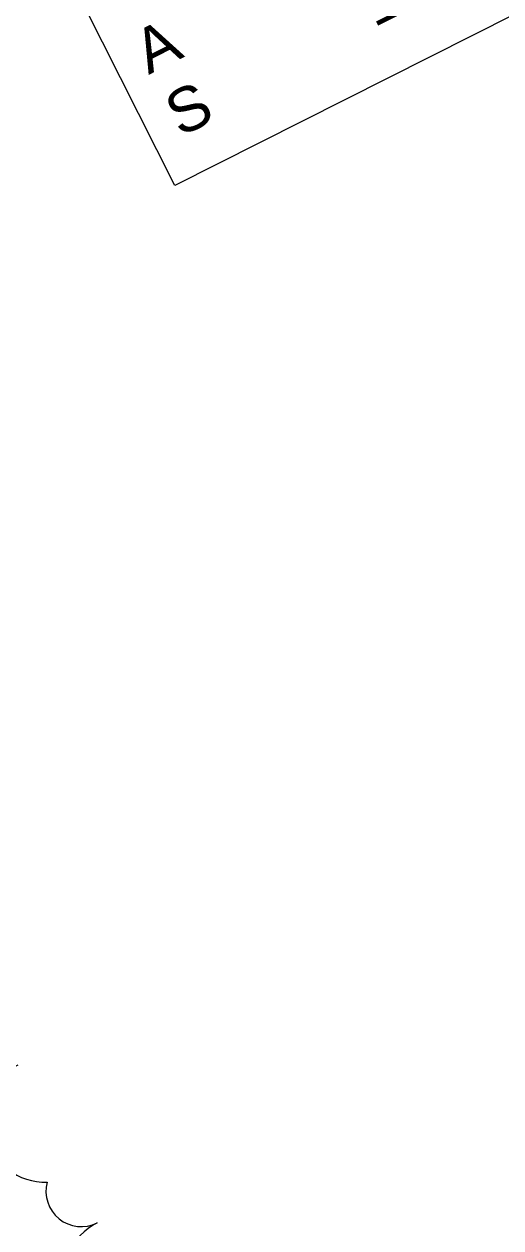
# Model space of a CAD drawing. Header units: metres. Extents: x 2682525 to 2683550, y 1250555 to 1251328.
# Drawn here: x 2683062.104 to 2683063.455, y 1250866.171 to 1250869.582 of the extents above; entities that cross this region are included whole.
import ezdxf

# ---------------------------------------------------------------- set-up
doc = ezdxf.new("R2010")
doc.units = ezdxf.units.M
doc.header["$PDMODE"] = 2
doc.header["$PDSIZE"] = -2
doc.linetypes.add('Achse', pattern=[10, 5, -2.5, 0, -2.5])
doc.linetypes.add('Verdeckt 0_75', pattern=[1.5, 0.75, -0.75])
for name, color, linetype, lineweight, true_color in [('2458 A U1_dwg-1', 9, 'Continuous', 18, 0x808080), ('_22_200 Materialien-Beton', 9, 'Continuous', 18, 0x808080), ('_22_300 Bauteile 3D-Wand Aussen', 9, 'Continuous', 18, 0x808080), ('_22_Keine', 9, 'Continuous', 18, 0x808080), ('A-DETL-____-MBND-1', 7, 'Continuous', 18, 0xbf6000), ('A-DETL-____-MBND-3', 7, 'Verdeckt 0_75', 25, 0xbf6000), ('Bemassung', 9, 'Continuous', 18, 0x808080), ('G-____-REVC-OTLN-1', 1, 'Continuous', 18, 0xff0000), ('P-PIPE-____-OTLN-1', 7, 'Continuous', 18, 0xbf6000)]:
    doc.layers.add(name, color=color, linetype=linetype, lineweight=lineweight, true_color=true_color)
for name, color, linetype, lineweight in [('A-____-____-DIMS', 7, 'Continuous', 9), ('A-DETL-____-MBND-2', 7, 'Verdeckt 0_75', 25), ('Bemassung-1', 7, 'Continuous', 18), ('G-____-____-TEXT', 7, 'Continuous', 9), ('P-PIPE-____-CNTR-1', 7, 'Achse', 25), ('P-PIPE-____-IDEN', 7, 'Continuous', 9), ('P-PIPE-____-OTLN-2', 7, 'Continuous', 25)]:
    doc.layers.add(name, color=color, linetype=linetype, lineweight=lineweight)
doc.styles.add('Arial_29', font='arial.ttf', dxfattribs={"width": 0.9, "height": 124.9999999999999})
doc.styles.add('Arial_3', font='arial.ttf', dxfattribs={"height": 125})
doc.styles.add('Arial_31', font='arial.ttf', dxfattribs={"width": 0.9, "height": 200})
doc.styles.add('ISOCP_2', font='isocp___.ttf', dxfattribs={"height": 125.8608217592593})
doc.styles.add('ISOCP_7', font='isocp___.ttf', dxfattribs={"height": 151.0329861111111})
doc.dimstyles.new('2_0_mm_-_Arial', dxfattribs={"dimscale": 304.8, "dimtxt": 204.051879991394, "dimasz": 0.2460629921259842, "dimexe": 0.3280839895013123, "dimexo": 0.3280840109072179, "dimgap": 0.08202099737532807, "dimtad": 1, "dimdec": 1, "dimlfac": 0.001, "dimrnd": 0.09999999999999999, "dimzin": 0, "dimdsep": 46, "dimtxsty": 'Arial_31', "dimblk1": 'OBLIQUE', "dimblk2": 'OBLIQUE', "dimsah": 1, "dimcen": 0.09, "dimdle": 0.3280839895013123, "dimazin": 0, "dimtfac": 1, "dimtdec": 4, "dimtix": 1, "dimtmove": 0, "dimatfit": 3, "dimfxl": 1, "dimtvp": 1, "dimtfill": 1, "dimtolj": 1, "dimtzin": 0, "dimarcsym": 2})
doc.dimstyles.new('2_0_mm_-_Arial_1', dxfattribs={"dimscale": 304.8, "dimtxt": 204.051879991394, "dimasz": 0.2460629921259842, "dimexe": 0.3280839895013123, "dimexo": 0.3280840109072179, "dimgap": 0.08202099737532807, "dimtad": 1, "dimdec": 1, "dimlfac": 0.001, "dimrnd": 0.09999999999999999, "dimzin": 0, "dimdsep": 46, "dimtxsty": 'Arial_31', "dimblk1": 'OBLIQUE', "dimblk2": 'OBLIQUE', "dimsah": 1, "dimcen": 0.09, "dimdle": 0.3280839895013123, "dimazin": 0, "dimtfac": 1, "dimtdec": 4, "dimtix": 1, "dimtmove": 2, "dimatfit": 3, "dimfxl": 1, "dimtvp": 1, "dimtfill": 1, "dimtolj": 1, "dimtzin": 0, "dimarcsym": 2})
pattern_1 = [(18.233, (0, 0), (18.77292067800844, -56.98752011815572), []), (288.233, (0, 0), (63.31313485127099, 20.85671487326738), [])]

# ---------------------------------------------------------------- blocks, each defined once
blk = doc.blocks.new('2458 A U1_dwg-9041719-U01 Bodenplatte')
at = {"layer": '_22_200 Materialien-Beton'}
h = blk.add_hatch(dxfattribs=at)
h.set_pattern_fill('FP_1', color=256, style=0, pattern_type=2)
h.set_pattern_definition(pattern_1)
h.paths.add_polyline_path([(-101323.9751923687, -19947.67519920847), (-101073.9751923687, -19697.67519920849), (-103554.0511289383, -19697.67519920834), (-103554.0511289383, -19947.67519920834), (-101810.6868995344, -19947.67519920844)])
h.paths.add_polyline_path([(-103679.0511289383, -19947.67519920834), (-103679.0511289383, -19697.67519920834), (-103997.6298594839, -19697.67519920831), (-103747.6298594838, -19947.67519920833), (-103713.7500355627, -19947.67519920833)])
h.paths.add_polyline_path([(-103924.4065547805, -19947.67519920833), (-104174.1996914103, -19697.67519920831), (-107604.2550665327, -19697.6751992081), (-107354.2550665327, -19947.67519920813), (-104036.5362335546, -19947.67519920831)])
h = blk.add_hatch(dxfattribs=at)
h.set_pattern_fill('FP_1', color=256, style=0, pattern_type=2)
h.set_pattern_definition(pattern_1)
h.paths.add_polyline_path([(-101323.9751923687, -19947.67519920847), (-101073.9751923687, -19697.67519920849), (-103554.0511289383, -19697.67519920834), (-103554.0511289383, -19947.67519920834), (-101810.6868995344, -19947.67519920844)])
h.paths.add_polyline_path([(-103679.0511289383, -19947.67519920834), (-103679.0511289383, -19697.67519920834), (-103997.6298594839, -19697.67519920831), (-103747.6298594838, -19947.67519920833), (-103713.7500355627, -19947.67519920833)])
h.paths.add_polyline_path([(-103924.4065547805, -19947.67519920833), (-104174.1996914103, -19697.67519920831), (-107604.2550665327, -19697.6751992081), (-107354.2550665327, -19947.67519920813), (-104036.5362335546, -19947.67519920831)])
for p, q in [((-103679.0511289383, -19697.6751992085), (-103997.6298594837, -19697.6751992085)), ((-103997.6298594837, -19697.6751992085), (-103679.0511289383, -19697.6751992085))]:
    blk.add_line(p, q, dxfattribs=at)
at = {"layer": '_22_200 Materialien-Beton', "flags": 128}
blk.add_lwpolyline([(-104174.1996914101, -19697.6751992085), (-107164.2550665327, -19697.6751992085)], close=True, dxfattribs=at)
for points in [[(-107354.2550665327, -21124.96330732637), (-107354.2550665327, -19947.67519920815), (-107164.2550665327, -19947.67519920815), (-103924.4065547807, -19947.67519920815)], [(-103924.4065547807, -19947.67519920815), (-107164.2550665327, -19947.67519920815), (-107354.2550665327, -19947.67519920815)]]:
    blk.add_lwpolyline(points, dxfattribs=at)
at = {"layer": '_22_300 Bauteile 3D-Wand Aussen'}
for p, q in [((-103679.0511289383, -19697.67519920849), (-103997.6298594837, -19697.67519920849)), ((-103997.629859484, -19697.67519920814), (-103679.0511289383, -19697.67519920814))]:
    blk.add_line(p, q, dxfattribs=at)
at = {"layer": '_22_300 Bauteile 3D-Wand Aussen', "flags": 128}
blk.add_lwpolyline([(-104174.1996914101, -19697.67519920849), (-107164.2550665327, -19697.67519920849), (-107164.2550665327, -19441.34134473625), (-107164.2550665327, -19697.67519920814)], close=True, dxfattribs=at)
for points in [[(-103924.4065547803, -19947.67519920848), (-107164.2550665327, -19947.67519920848), (-107164.2550665327, -21124.96330732637)], [(-107164.2550665327, -21124.96330732637), (-107164.2550665327, -19947.67519920814), (-103924.4065547807, -19947.67519920814)]]:
    blk.add_lwpolyline(points, dxfattribs=at)
at = {"layer": '_22_Keine', "flags": 128}
for points in [[(-104923.9751923667, -21124.96330732637), (-104923.9751923667, -19947.67519910296), (-104523.9751923667, -19947.67519910296), (-104523.9751923667, -21124.96330732637)], [(-104923.9751923667, -21124.96330732637), (-104923.9751923667, -19947.67519910296), (-104523.9751923667, -19947.67519910296), (-104523.9751923667, -21124.96330732637)], [(-104523.9751923667, -21124.96330732637), (-104523.9751923667, -19947.67519910296), (-104123.9751923667, -19947.67519910296), (-104123.9751923667, -21124.96330732637)], [(-104523.9751923667, -21124.96330732637), (-104523.9751923667, -19947.67519910296), (-104123.9751923667, -19947.67519910296), (-104123.9751923667, -21124.96330732637)], [(-104123.9751923667, -21124.96330732637), (-104123.9751923667, -19947.67519910295), (-103924.4065548859, -19947.67519910295)], [(-104123.9751923667, -21124.96330732637), (-104123.9751923667, -19947.67519910295), (-103924.4065548859, -19947.67519910295)]]:
    blk.add_lwpolyline(points, dxfattribs=at)
at = {"layer": 'Bemassung'}
for p, q in [((-107242.0138555952, -19303.57548105096), (-103679.0511289383, -19303.57548105096)), ((-103679.0511289383, -19697.67519920831), (-103997.6298594839, -19697.67519920831)), ((-103997.6298594839, -19697.67519920831), (-103679.0511289383, -19697.67519920831)), ((-103679.0511289383, -19697.67519920831), (-103997.6298594839, -19697.67519920831)), ((-103997.6298594839, -19697.67519920831), (-103679.0511289383, -19697.67519920831))]:
    blk.add_line(p, q, dxfattribs=at)
at = {"layer": 'Bemassung', "flags": 128}
for points in [[(-103430.5568621239, -19473.19277733329), (-103430.5568621239, -19585.43398827078), (-103430.5568621239, -16460.8600234993), (-103430.5568621239, -19585.43398827078)], [(-103554.0511289383, -19303.57548105096), (-101186.2164034785, -19303.57548105096)], [(-104174.1996914103, -19697.67519920831), (-104336.1151294507, -19697.67519920831)], [(-104174.1996914103, -19697.67519920831), (-104336.1151294507, -19697.67519920831)], [(-103924.4065547805, -19947.67519920831), (-104336.1151294507, -19947.67519920831)], [(-103924.4065547805, -19947.67519920831), (-104336.1151294507, -19947.67519920831)]]:
    blk.add_lwpolyline(points, close=True, dxfattribs=at)
blk.add_lwpolyline([(-103679.0511289383, -19303.57548105096), (-107242.0138555952, -19303.57548105096), (-107129.7726446577, -19303.57548105096), (-107242.0138555952, -19303.57548105096)], dxfattribs=at)
at = {"layer": '_22_Keine', "insert": (-102928.8824138467, -17115.54342266102), "char_height": 151.0329861111111, "width": 791.6883116883117, "attachment_point": 1, "line_spacing_factor": 1.478621465017729, "style": 'ISOCP_7'}
blk.add_mtext('23.9m²', dxfattribs=at)
blk.add_mtext('23.9m²', dxfattribs=at)
at = {"layer": 'Bemassung-1', "insert": (-103537.5901380916, -18023.14700588501), "char_height": 125.8608217592593, "width": 406.0240518038852, "attachment_point": 2, "rotation": 90, "line_spacing_factor": 1.478621465017729, "style": 'ISOCP_2'}
blk.add_mtext('3.35', dxfattribs=at)
blk.add_mtext('3.35', dxfattribs=at)
at = {"layer": 'Bemassung-1', "insert": (-103780.713611246, -19159.90889644178), "char_height": 125.8608217592593, "width": 406.0240518038852, "attachment_point": 2, "line_spacing_factor": 1.478621465017729, "style": 'ISOCP_2'}
blk.add_mtext('6.28', dxfattribs=at)
blk.add_mtext('6.28', dxfattribs=at)
blk = doc.blocks.new('PE-HD_Bogen - Standard-8948361-U01 Bodenplatte')
at = {"layer": 'A-DETL-____-MBND-3'}
for points in [[(-103679.339791433, -17771.82590934022), (-103674.4939186996, -17767.7395951013), (-103665.8806972313, -17759.62427814425), (-103634.4413201605, -17728.70484981372), (-103595.6984676081, -17688.99876084814), (-103590.9435291589, -17683.45153924491), (-103619.3565063359, -17655.04093637605), (-103624.8410876422, -17661.39507993449), (-103655.9894549959, -17693.39491169206), (-103694.4413833215, -17731.35685605133), (-103707.7439325307, -17743.42414181209), (-103680.5220840241, -17770.64371554646)], [(-103616.0314635205, -17773.77209442719), (-103562.1655706262, -17773.13827620179), (-103554.0512837272, -17772.51203576745), (-103558.3431360944, -17739.91309106125), (-103570.9263022654, -17709.53643564483), (-103590.9435291589, -17683.45153924491), (-103592.3155594817, -17685.28062908938), (-103603.5228096591, -17697.2773425427), (-103634.6239840357, -17728.88843149718), (-103673.1595265303, -17766.53080266786), (-103679.0469958343, -17772.17315145374), (-103676.050698483, -17772.89039473287), (-103660.3757452118, -17773.41338324557), (-103632.2247383361, -17773.73219084055)], [(-103616.0314635205, -17813.95243324391), (-103562.1655706262, -17813.3186150185), (-103554.0512837272, -17812.69237458417), (-103554.5884443044, -17772.59919495903), (-103556.7289316575, -17772.8695503106), (-103571.9904295616, -17773.39874407735), (-103622.5949112533, -17773.75592073112), (-103670.4150326751, -17773.15620544798), (-103679.0469958343, -17773.15620544798), (-103679.0469958343, -17812.71307749441), (-103676.7834485552, -17813.03617280248), (-103660.3757452118, -17813.59372206229), (-103622.4621377483, -17813.93658672928)]]:
    blk.add_hatch(color=256, dxfattribs=at).paths.add_polyline_path(points)
at = {"layer": 'A-DETL-____-MBND-2'}
for p, q in [((-103590.9493331132, -17683.44270390418), (-103619.3623102901, -17655.03210103533)), ((-103616.5491397806, -17746.22969113843), (-103663.5546374727, -17699.22812142369)), ((-103707.7469646556, -17743.42414181208), (-103679.3339874787, -17771.83474468094)), ((-103616.5491397806, -17746.22969113843), (-103616.5491397806, -17812.70272603928)), ((-103679.3339874787, -17771.83474468094), (-103679.1230899934, -17772.15020156805)), ((-103679.1230899934, -17772.15020156805), (-103679.0491397807, -17772.52238722257)), ((-103679.0491397807, -17772.52238722258), (-103679.0491397807, -17812.70272603929)), ((-103554.0491397808, -17812.70272603929), (-103554.0491397808, -17772.52238722258))]:
    blk.add_line(p, q, dxfattribs=at)
at = {"layer": 'A-DETL-____-MBND-2', "flags": 128}
for points in [[(-103563.6391477784, -17724.31235995214), (-103579.6518728366, -17696.39759307311), (-103590.9493331132, -17683.44270390417)], [(-103554.0491397807, -17772.52238722257), (-103558.1596538134, -17740.60462880283), (-103563.6391477784, -17724.31235995214)]]:
    blk.add_lwpolyline(points, dxfattribs=at)
at = {"layer": 'A-DETL-____-MBND-2'}
for centre, major_axis, ratio, start_param, end_param in [((-103663.5546374727, -17699.22812142369), (44.19232718276027, 44.19602038838291), 0.01999600118212554, 6.274902392263693, 9.416495045837031), ((-103663.5546374727, -17699.22812142369), (44.1923271827894, 44.1960203883829), 0.01999600118212167, 3.133309738673921, 6.274902392280173), ((-103616.5491397806, -17812.70272603928), (62.49999999999349, 0), 0.01999600119957062, 0.008282914875762526, 3.149875568462638), ((-103616.5491397806, -17812.70272603928), (62.49999999999349, 0), 0.0199960011995711, 3.149875568462638, 6.291468222055348)]:
    blk.add_ellipse(centre, major_axis=major_axis, ratio=ratio, start_param=start_param, end_param=end_param, dxfattribs=at)
blk = doc.blocks.new('PE-HD_Bogen - Standard-V18-U01 Bodenplatte')
at = {"layer": 'A-DETL-____-MBND-3'}
for points in [[(-104107.9056096084, -19675.78779673214), (-104097.5321336686, -19663.28468493541), (-104089.995228828, -19649.50400368833), (-104085.8085226963, -19635.38488364422), (-104085.2573323776, -19621.88951950091), (-104088.3792205807, -19609.93759802333), (-104094.9614357842, -19600.34362290799), (-104115.3656932039, -19579.93936548824), (-104108.7834780004, -19589.53334060359), (-104105.6615897971, -19601.48526208141), (-104106.212780116, -19614.98062622448), (-104110.3994862478, -19629.09974626858), (-104117.9363910883, -19642.88042751567), (-104128.3098670281, -19655.38353931239), (-104120.4087214051, -19663.28468493541)], [(-104107.4197489164, -19676.2736574241), (-104069.5883250618, -19637.55852681672), (-104064.1092818451, -19631.19577684714), (-104094.17818227, -19601.48526208142), (-104088.3792205807, -19609.93759802333), (-104085.2573323771, -19621.88951950118), (-104085.8085226963, -19635.38488364422), (-104091.0221423166, -19651.38164016554), (-104098.7937048592, -19664.80525197843), (-104107.6827259674, -19676.0106803731)], [(-104078.569540808, -19705.12386553253), (-104040.7381169534, -19666.40873492513), (-104035.2590737366, -19660.04598495556), (-104064.1092818451, -19631.19577684714), (-104065.3864416631, -19632.93037694095), (-104083.4311853406, -19651.98566746129), (-104107.4197489164, -19676.2736574241), (-104096.0115666255, -19687.68183971495)], [(-104161.8038868394, -19698.43607396313), (-104148.3085226963, -19697.88488364423), (-104134.1894026522, -19693.69817751249), (-104118.8881543621, -19684.89970148134), (-104107.9056096084, -19675.78779673214), (-104128.3098670281, -19655.38353931239), (-104140.8129788248, -19665.75701525219), (-104154.5936600719, -19673.29392009274), (-104168.712780116, -19677.48062622447), (-104182.2081442591, -19678.03181654339), (-104194.1600657369, -19674.90992834012), (-104203.7540408523, -19668.32771313656), (-104182.2081442591, -19689.51522407052), (-104173.7558083172, -19695.31418575986)], [(-104152.4976294934, -19719.58412449546), (-104150.7630293996, -19718.30696467747), (-104131.707738885, -19700.2622210055), (-104107.4197489164, -19676.2736574241), (-104108.1742504282, -19676.01068037309), (-104120.4087214051, -19686.16127267194), (-104134.1894026522, -19693.69817751249), (-104148.3085226963, -19697.88488364423), (-104161.8038868391, -19698.43607396339), (-104173.7558083172, -19695.31418575986), (-104182.2081442591, -19689.84779978964), (-104153.7378168199, -19718.30696467748)], [(-104123.647421385, -19748.43433260388), (-104121.9128212912, -19747.15717278589), (-104110.0783725233, -19736.1150338172), (-104078.569540808, -19705.12386553253), (-104107.6827259674, -19676.53525352395), (-104146.1348795238, -19714.10508127869), (-104152.4976294934, -19719.58412449546), (-104129.1264646017, -19742.95528938711)]]:
    blk.add_hatch(color=256, dxfattribs=at).paths.add_polyline_path(points)
at = {"layer": 'A-DETL-____-MBND-2'}
for p, q in [((-104094.9614357842, -19600.343622908), (-104115.3656932039, -19579.93936548825)), ((-104126.3747320944, -19657.31867424602), (-104159.559867028, -19624.13353931236)), ((-104035.2590737366, -19660.04598495556), (-104064.1092818451, -19631.19577684714)), ((-104203.7540408523, -19668.32771313656), (-104183.3497834325, -19688.73197055631)), ((-104126.3747320944, -19657.31867424602), (-104079.4532475607, -19704.24015877968)), ((-104152.4976294934, -19719.58412449546), (-104123.647421385, -19748.43433260388))]:
    blk.add_line(p, q, dxfattribs=at)
at = {"layer": 'A-DETL-____-MBND-2', "flags": 128}
for points in [[(-104094.9614357842, -19600.34362290799), (-104081.7085060119, -19613.59655268031), (-104066.0736268691, -19629.23143182308), (-104064.1092818451, -19631.19577684714)], [(-104152.4976294934, -19719.58412449546), (-104168.2880553502, -19703.79369863865), (-104181.9294587781, -19690.15229521074), (-104183.3497834325, -19688.73197055631)]]:
    blk.add_lwpolyline(points, dxfattribs=at)
at = {"layer": 'A-DETL-____-MBND-2'}
for centre, major_axis, ratio, start_param, end_param in [((-104159.559867028, -19624.13353931236), (44.19417382417392, 44.19417382414306), 0.7071067811866414, 4.712388980385177, 7.85398163397473), ((-104159.559867028, -19624.13353931236), (44.1941738241585, 44.1941738241585), 0.7071067811862298, 1.570796326794897, 4.71238898038493), ((-104079.4532475607, -19704.24015877968), (44.19417382415864, 44.19417382415836), 0.0199960011995322, 4.712388980384643, 7.853981633974648), ((-104079.4532475607, -19704.24015877968), (44.19417382415846, 44.19417382415853), 0.01999600119940873, 1.570796326795061, 4.712388980384642)]:
    blk.add_ellipse(centre, major_axis=major_axis, ratio=ratio, start_param=start_param, end_param=end_param, dxfattribs=at)
blk = doc.blocks.new('PE-HD_Bogen - Standard-V19-U01 Bodenplatte')
at = {"layer": 'A-DETL-____-MBND-3'}
for points in [[(-104166.6169267425, -19617.07647959805), (-104155.1638861239, -19602.59946245985), (-104147.9342513211, -19588.18822366586), (-104144.5198398304, -19576.6735665101), (-104144.1390697025, -19562.52576108507), (-104147.0905377147, -19551.22628088926), (-104154.1195224008, -19541.20928757613), (-104166.8240335236, -19528.48102516854), (-104156.8916196113, -19541.4251989927), (-104150.6478432047, -19556.49900867381), (-104148.7065459622, -19574.10577279692), (-104151.4519548512, -19590.79268655421), (-104157.3842333553, -19604.57336780134), (-104166.7702082249, -19616.92319811559)], [(-104146.5246712227, -19637.16873511784), (-104136.1511952829, -19624.66562332111), (-104128.6142904424, -19610.88494207398), (-104124.4275843106, -19596.76582202989), (-104123.8763939917, -19583.27045788686), (-104126.998282195, -19571.31853640901), (-104133.5804973985, -19561.72456129366), (-104152.3515552412, -19543.55803096589), (-104147.0905377147, -19551.22628088926), (-104143.9686495115, -19563.17820236705), (-104144.5198398304, -19576.6735665101), (-104148.7065459621, -19590.79268655422), (-104156.8916196113, -19605.35460324488), (-104166.6169267425, -19617.07647959805), (-104148.5182073478, -19635.17519899271)], [(-104220.5152039735, -19639.724756829), (-104207.0198398304, -19639.1735665101), (-104192.9007197863, -19634.98686037837), (-104176.9136802955, -19625.61940291002), (-104166.9718921549, -19617.07647959804), (-104181.3330252763, -19627.44995553782), (-104194.8420170289, -19633.04556313578), (-104211.0182073478, -19635.17519899269), (-104227.1943976667, -19633.04556313577), (-104242.2682073478, -19626.80178672921), (-104255.212381172, -19616.86937281685), (-104236.7152418489, -19633.68832944853), (-104232.4671254513, -19636.60286862577), (-104221.167645083, -19639.554336683)], [(-104200.4229484536, -19659.81701234882), (-104186.9275843106, -19659.26582202988), (-104172.8084642666, -19655.07911589813), (-104156.8916196113, -19645.76989708665), (-104146.5246712227, -19637.16873511784), (-104166.8240335236, -19617.24831019884), (-104180.3165085852, -19628.10432673477), (-104195.5051826805, -19635.75915502103), (-104209.1085018217, -19639.25887360198), (-104221.167645083, -19639.554336683), (-104232.4671254513, -19636.60286862577), (-104240.1385714909, -19631.94318249795), (-104220.1195928711, -19651.38164016552), (-104212.3748699315, -19656.69512414552), (-104202.5331404215, -19659.26582202989)]]:
    blk.add_hatch(color=256, dxfattribs=at).paths.add_polyline_path(points)
at = {"layer": 'A-DETL-____-MBND-2'}
for p, q in [((-104211.0182073477, -19572.67519899267), (-104177.7746712226, -19605.9187351178)), ((-104133.5804973985, -19561.72456129366), (-104153.6727529183, -19541.63230577387)), ((-104242.0611005666, -19630.02065342217), (-104221.9688450469, -19650.11290894196))]:
    blk.add_line(p, q, dxfattribs=at)
at = {"layer": 'A-DETL-____-MBND-2', "flags": 128}
for points in [[(-104255.212381172, -19616.86937281681), (-104268.042404794, -19598.25821886165), (-104273.4129764329, -19576.30049771486), (-104270.6215606201, -19553.8685438221), (-104260.0333081715, -19533.89672698513), (-104255.2123811719, -19528.48102516855)], [(-104255.2123811719, -19528.48102516855), (-104236.6012272168, -19515.65100154645), (-104214.64350607, -19510.28042990768), (-104192.2115521772, -19513.07184572046), (-104172.2397353402, -19523.660098169), (-104166.8240335236, -19528.48102516851)], [(-104166.8240335236, -19528.48102516851), (-104153.9940099016, -19547.09217912372), (-104148.6234382628, -19569.0499002705), (-104151.4148540756, -19591.48185416326), (-104162.0031065241, -19611.45367100023), (-104166.8240335237, -19616.86937281685)], [(-104166.8240335236, -19528.48102516855), (-104163.9329654854, -19531.37209320673), (-104155.632056962, -19539.67300173021), (-104153.6727529183, -19541.6323057739)], [(-104166.8240335237, -19616.86937281685), (-104185.4351874789, -19629.69939643888), (-104207.3929086256, -19635.06996807775), (-104229.8248625183, -19632.27855226493), (-104249.7966793554, -19621.69029981635), (-104255.212381172, -19616.86937281681)], [(-104242.0611005666, -19630.0206534222), (-104251.2254427096, -19620.85631127921), (-104255.1210644385, -19616.96068955036), (-104255.212381172, -19616.86937281685)]]:
    blk.add_lwpolyline(points, dxfattribs=at)
at = {"layer": 'A-DETL-____-MBND-2'}
for radius, start, end in [(62.49999999998869, 134.9999999999906, 314.9999999999973), (62.49999999999898, 314.9999999999949, 134.9999999999882)]:
    blk.add_arc((-104211.0182073477, -19572.67519899266), radius, start, end, dxfattribs=at)
for major_axis, ratio, start_param, end_param in [((44.19417382416397, 44.19417382414212), 0.7071067811866464, 4.712388980384817, 7.853981633974658), ((44.19417382415957, 44.19417382415015), 0.7071067811866585, 1.570796326794972, 4.712388980384718)]:
    blk.add_ellipse((-104177.7746712226, -19605.9187351178), major_axis=major_axis, ratio=ratio, start_param=start_param, end_param=end_param, dxfattribs=at)
blk = doc.blocks.new('_Oblique')
at = {"color": 0, "linetype": 'ByBlock', "lineweight": -2}
blk.add_line((-0.5, -0.5), (0.5, 0.5), dxfattribs=at)
blk = doc.blocks.new('*D1807')
at = {"layer": 'A-____-____-DIMS', "color": 0, "lineweight": -2, "transparency": 16777216}
for p, q in [((2683068.897622096, 1250867.009540824), (2683135.861756529, 1250900.785341326)), ((2683053.688199543, 1250859.338114525), (2683068.897622096, 1250867.009540824)), ((2683053.688199543, 1250859.338114525), (2682986.72406511, 1250825.562314023)), ((2683113.74310552, 1250778.098576879), (2683113.932022766, 1250777.724028246)), ((2683098.698719751, 1250770.099947516), (2683098.722600213, 1250770.052601948))]:
    blk.add_line(p, q, dxfattribs=at)
at = {"layer": 'A-____-____-DIMS', "color": 0, "lineweight": -2, "transparency": 16777216, "xscale": 74.99999999999999, "yscale": 74.99999999999999, "zscale": 74.99999999999999}
for p, rotation in [((2683068.897622096, 1250867.009540824), 206.7657572042305), ((2683053.688199543, 1250859.338114525), 26.76575720423048)]:
    blk.add_blockref('_Oblique', p, dxfattribs=dict(at, rotation=rotation))
at = {"layer": 'A-____-____-DIMS', "color": 0, "transparency": 16777216, "insert": (2683004.047613651, 1250976.668747653), "char_height": 200, "width": 911.641014607705, "attachment_point": 5, "rotation": 26.76575720423047, "style": 'Arial_31', "bg_fill": 3, "box_fill_scale": 1.1, "bg_fill_color": 256, "bg_fill_true_color": 13158600, "bg_fill_transparency": 0}
blk.add_mtext('\\A1;0.0', dxfattribs=at)
at = {"layer": 'Defpoints', "color": 0, "transparency": 16777216}
for p in [(2683068.708701911, 1250867.384095282), (2683068.897622096, 1250867.009540824), (2683053.664316143, 1250859.385465919)]:
    blk.add_point(p, dxfattribs=at)
blk = doc.blocks.new('*D1808')
at = {"layer": 'A-____-____-DIMS', "color": 0, "lineweight": -2, "transparency": 16777216}
for p, q in [((2683101.306229421, 1250883.356000871), (2683168.270363854, 1250917.131801374)), ((2683068.897622741, 1250867.009539544), (2683001.933488308, 1250833.233739042)), ((2683146.196746825, 1250794.355752247), (2683146.340630091, 1250794.070488293)), ((2683113.74310552, 1250778.098576879), (2683113.932023411, 1250777.724026967))]:
    blk.add_line(p, q, dxfattribs=at)
at = {"layer": 'A-____-____-DIMS', "color": 0, "transparency": 16777216, "insert": (2682617.72699169, 1250788.948338999), "char_height": 200, "width": 911.641014607705, "attachment_point": 1, "rotation": 26.76575720423047, "line_spacing_factor": 0.9417779076525878, "style": 'Arial_31', "bg_fill": 3, "box_fill_scale": 1.1, "bg_fill_color": 256, "bg_fill_true_color": 13158600, "bg_fill_transparency": 0}
blk.add_mtext('\\A1;0.0', dxfattribs=at)
at = {"layer": 'A-____-____-DIMS', "color": 0, "lineweight": -2, "transparency": 16777216}
blk.add_line((2683068.897622741, 1250867.009539544), (2683101.306229421, 1250883.356000871), dxfattribs=at)
at = {"layer": 'Defpoints', "color": 0, "transparency": 16777216}
for p in [(2683101.162343216, 1250883.641270651), (2683101.306229421, 1250883.356000871), (2683068.708701911, 1250867.384095282)]:
    blk.add_point(p, dxfattribs=at)
at = {"layer": 'A-____-____-DIMS', "color": 0, "lineweight": -2, "transparency": 16777216, "xscale": 74.99999999999999, "yscale": 74.99999999999999, "zscale": 74.99999999999999}
for p, rotation in [((2683101.306229421, 1250883.356000871), 206.7657572042305), ((2683068.897622741, 1250867.009539544), 26.76575720423048)]:
    blk.add_blockref('_Oblique', p, dxfattribs=dict(at, rotation=rotation))
blk = doc.blocks.new('*D1809')
at = {"layer": 'A-____-____-DIMS', "color": 0, "lineweight": -2, "transparency": 16777216}
for p, q in [((2683132.910514814, 1250899.296771893), (2683199.874649247, 1250933.072572396)), ((2683101.30623005, 1250883.355999624), (2683132.910514814, 1250899.296771893)), ((2683101.30623005, 1250883.355999624), (2683034.342095617, 1250849.580199121)), ((2683177.801724807, 1250810.295150137), (2683177.944915484, 1250810.011259315)), ((2683146.196746825, 1250794.355752247), (2683146.34063072, 1250794.070487046))]:
    blk.add_line(p, q, dxfattribs=at)
at = {"layer": 'A-____-____-DIMS', "color": 0, "lineweight": -2, "transparency": 16777216, "xscale": 74.99999999999999, "yscale": 74.99999999999999, "zscale": 74.99999999999999}
for p, rotation in [((2683132.910514814, 1250899.296771893), 206.7657572042305), ((2683101.30623005, 1250883.355999624), 26.76575720423048)]:
    blk.add_blockref('_Oblique', p, dxfattribs=dict(at, rotation=rotation))
at = {"layer": 'A-____-____-DIMS', "color": 0, "transparency": 16777216, "insert": (2683059.863075263, 1251004.821305737), "char_height": 200, "width": 911.641014607705, "attachment_point": 5, "rotation": 26.76575720423047, "style": 'Arial_31', "bg_fill": 3, "box_fill_scale": 1.1, "bg_fill_color": 256, "bg_fill_true_color": 13158600, "bg_fill_transparency": 0}
blk.add_mtext('\\A1;0.0', dxfattribs=at)
at = {"layer": 'Defpoints', "color": 0, "transparency": 16777216}
for p in [(2683132.767321199, 1250899.58066854), (2683132.910514814, 1250899.296771893), (2683101.162343216, 1250883.641270651)]:
    blk.add_point(p, dxfattribs=at)
blk = doc.blocks.new('Family - ___-9052579-U01 Bodenplatte')
at = {"layer": 'G-____-REVC-OTLN-1'}
for centre, radius, start, end in [((-105012.2175722059, -19498.86135000202), 174.9999999999854, 90, 244.7912347032423), ((-105012.2175722059, -19723.86135000202), 99.99999999998582, 138.1896851042222, 269.9999999999996), ((-105012.2175722059, -19998.86135000201), 174.9999999999854, 90, 244.7912347032428)]:
    blk.add_arc(centre, radius, start, end, dxfattribs=at)

msp = doc.modelspace()

# ---------------------------------------------------------------- hatches: boundary and pattern name
at = {"layer": 'A-DETL-____-MBND-1'}
for points in [[(2683062.559857043, 1250868.689744516), (2683062.576197742, 1250868.741349356), (2683062.578223968, 1250868.749497909), (2683061.099368099, 1250869.236632118), (2683061.099009035, 1250869.234508195), (2683061.094480227, 1250869.218968796), (2683061.081001174, 1250869.176878725), (2683062.550834435, 1250868.692716558)], [(2683062.539116097, 1250868.630773125), (2683062.541174239, 1250868.63552087), (2683062.547735186, 1250868.653807197), (2683062.559857043, 1250868.689744516), (2683061.081001174, 1250869.176878725), (2683061.062751765, 1250869.123784367), (2683061.060260228, 1250869.117907333), (2683062.531755885, 1250868.633197574)], [(2683063.622559651, 1250866.685232895), (2683063.670829291, 1250866.710293199), (2683063.67780028, 1250866.714495239), (2683062.707098253, 1250868.637822822), (2683062.70530886, 1250868.636617479), (2683062.691596195, 1250868.629101891), (2683062.652302759, 1250868.608871072), (2683063.553258552, 1250866.822629743)], [(2683063.622545093, 1250866.6852256), (2683063.622559631, 1250866.685232933), (2683062.652302159, 1250868.608872203), (2683062.603692612, 1250868.585056449), (2683062.59608668, 1250868.581542661), (2683063.566258896, 1250866.658223691), (2683063.57190756, 1250866.660505335), (2683063.589126658, 1250866.668661538), (2683063.6159451, 1250866.681918419)], [(2683063.024653735, 1250866.734272375), (2683063.028285045, 1250866.750107474), (2683063.028808363, 1250866.765805826), (2683063.026188024, 1250866.780297613), (2683063.020602602, 1250866.792595244), (2683063.012432732, 1250866.801860655), (2683063.002235178, 1250866.807462424), (2683062.979314162, 1250866.81467392), (2683062.987966623, 1250866.809920909), (2683062.996136493, 1250866.800655498), (2683063.001721916, 1250866.788357867), (2683063.004342254, 1250866.773866081), (2683063.003818937, 1250866.758167729), (2683063.000187626, 1250866.742332629), (2683063.019278388, 1250866.73604326)], [(2683063.523315553, 1250866.569990383), (2683063.539658409, 1250866.62159454), (2683063.541684974, 1250866.629743008), (2683063.109834319, 1250866.77201435), (2683063.109475167, 1250866.769890442), (2683063.104945709, 1250866.754351233), (2683063.091464897, 1250866.712261725), (2683063.45736044, 1250866.591719011)], [(2683062.986729896, 1250866.689777979), (2683062.998531076, 1250866.696347669), (2683063.009251947, 1250866.706444251), (2683063.0181619, 1250866.719379662), (2683063.024653735, 1250866.734272375), (2683063.000187626, 1250866.742332629), (2683062.993695791, 1250866.727439916), (2683062.984785839, 1250866.714504506), (2683062.974064967, 1250866.704407923), (2683062.962263787, 1250866.697838234), (2683062.950186529, 1250866.695243152), (2683062.940608768, 1250866.696156275), (2683062.963122347, 1250866.688739273), (2683062.974652638, 1250866.687182897), (2683062.984597575, 1250866.6893198)], [(2683062.965837271, 1250866.736617786), (2683062.97303987, 1250866.751540609), (2683062.972773822, 1250866.751008856), (2683062.96619201, 1250866.737353753)], [(2683063.502572143, 1250866.511019858), (2683063.504630486, 1250866.515767523), (2683063.511192198, 1250866.534053582), (2683063.523315553, 1250866.569990383), (2683063.091464897, 1250866.712261725), (2683063.073935047, 1250866.661048617), (2683063.070721488, 1250866.653291199), (2683063.500856663, 1250866.511585016)]]:
    msp.add_hatch(color=256, dxfattribs=at).paths.add_polyline_path(points)
at = {"layer": 'P-PIPE-____-OTLN-1'}
msp.add_hatch(color=256, dxfattribs=at).paths.add_polyline_path([(2683062.941706464, 1250866.715068293), (2683062.95519039, 1250866.724254599), (2683062.965837271, 1250866.736617786), (2683062.97292154, 1250866.751315323), (2683062.975960417, 1250866.767345598), (2683062.974746806, 1250866.783616174), (2683062.969363412, 1250866.799018237), (2683062.960177106, 1250866.812502163), (2683062.947813919, 1250866.823149045), (2683062.933116381, 1250866.830233314), (2683062.916494274, 1250866.833228046), (2683062.900815531, 1250866.832058579), (2683062.885413467, 1250866.826675185), (2683062.871929541, 1250866.817488879), (2683062.86128266, 1250866.805125692), (2683062.85419839, 1250866.790428155), (2683062.851159514, 1250866.77439788), (2683062.852373125, 1250866.758127304), (2683062.857756519, 1250866.742725241), (2683062.866942825, 1250866.729241315), (2683062.879306012, 1250866.718594433), (2683062.89400355, 1250866.711510164), (2683062.910033825, 1250866.708471288), (2683062.9263044, 1250866.709684899)])

# ---------------------------------------------------------------- linework, layer by layer
at = {"layer": 'A-DETL-____-MBND-2'}
for p, q in [((2683062.578223968, 1250868.749497909), (2683061.099368099, 1250869.236632118)), ((2683061.079814163, 1250869.177269725), (2683062.558670033, 1250868.690135517)), ((2683061.079814163, 1250869.177269725), (2683062.558670033, 1250868.690135517)), ((2683061.060260228, 1250869.117907333), (2683062.539116097, 1250868.630773125)), ((2683062.558670033, 1250868.690135517), (2683062.596833249, 1250868.677564577)), ((2683062.633646764, 1250868.645862997), (2683062.651741737, 1250868.609987775)), ((2683063.67780028, 1250866.714495239), (2683062.707541245, 1250868.638137665)), ((2683062.595934352, 1250868.581844669), (2683063.566193387, 1250866.658202242)), ((2683062.651737798, 1250868.609991167), (2683063.621996833, 1250866.686348741)), ((2683062.651737798, 1250868.609991167), (2683063.621996833, 1250866.686348741)), ((2683063.002235178, 1250866.807462424), (2683062.977769069, 1250866.815522678)), ((2683062.913559965, 1250866.770871739), (2683062.931224754, 1250866.76505215)), ((2683063.541684974, 1250866.629743008), (2683063.109834319, 1250866.77201435)), ((2683062.931224754, 1250866.76505215), (2683062.958212654, 1250866.756161103)), ((2683062.982678763, 1250866.748100849), (2683062.958212654, 1250866.756161103)), ((2683062.982678763, 1250866.748100849), (2683062.958212654, 1250866.756161103)), ((2683062.982678763, 1250866.748100849), (2683063.010085743, 1250866.739071737)), ((2683063.010085743, 1250866.739071737), (2683063.051526329, 1250866.725419314)), ((2683063.051526329, 1250866.725419314), (2683063.090277903, 1250866.712652775)), ((2683063.522128559, 1250866.570381433), (2683063.090277903, 1250866.712652775)), ((2683063.522128559, 1250866.570381433), (2683063.090277903, 1250866.712652775)), ((2683062.938656238, 1250866.696799528), (2683062.963122347, 1250866.688739273)), ((2683063.070721488, 1250866.653291199), (2683063.502572143, 1250866.511019858))]:
    msp.add_line(p, q, dxfattribs=at)
for centre, major_axis, ratio, start_param, end_param in [((2683062.558670033, 1250868.690135517), (0.01955393528582524, 0.05936239226005816), 0.01999600118208634, 1.222377908841446e-13, 1.570796326795018), ((2683062.558670033, 1250868.690135517), (0.01955393528582519, 0.05936239226005817), 0.0199960011821275, 4.712388980384804, 6.283185307179669), ((2683062.558670033, 1250868.690135517), (0.01955393528582355, 0.05936239226006143), 0.01999600118212668, 1.570796326795017, 3.141592653589869), ((2683062.558670033, 1250868.690135517), (0.01955393528582524, 0.05936239226005816), 0.01999600118208634, 3.141592653589909, 4.712388980384804), ((2683062.576957143, 1250868.617257746), (0.04143600970002304, 0.04811763813967817), 0.9997657636951301, 5.890548155995383, 6.675822460562318), ((2683062.651737798, 1250868.609991167), (0.05580344647184698, 0.02814649821668567), 0.01999600119959098, 1.570796326794897, 3.141592653589793), ((2683062.651737798, 1250868.609991167), (0.05580344647185997, 0.02814649821669223), 0.01999600119958632, 0, 1.570796326794897), ((2683062.651737798, 1250868.609991167), (0.05580344647185997, 0.02814649821669223), 0.01999600119964453, 4.712388980384683, 6.283185307179586), ((2683062.651737798, 1250868.609991167), (0.05580344647184698, 0.02814649821668567), 0.01999600119959098, 3.141592653589793, 4.712388980384683), ((2683062.958212654, 1250866.756161103), (0.01955641565819272, 0.05936157516949992), 0.7071067811861598, 4.897281668252962e-13, 1.570796326794893), ((2683062.982678763, 1250866.748100849), (0.01955641565817324, 0.05936157516950092), 0.7071067811862177, 1.222712642385397e-13, 1.570796326794844), ((2683062.958212654, 1250866.756161103), (0.01955641565817387, 0.059361575169498), 0.7071067811862881, 4.712388980384607, 6.283185307179685), ((2683062.982678763, 1250866.748100849), (0.01955641565817136, 0.05936157516950966), 0.7071067811860071, 4.712388980384415, 6.283185307179607), ((2683062.958212654, 1250866.756161103), (0.01955641565816349, 0.05936157516950142), 0.7071067811860824, 1.570796326794573, 3.14159265358947), ((2683063.090277903, 1250866.712652775), (0.01955641565815444, 0.05936157516950982), 0.0199960011995322, 1.59193401942773e-13, 1.570796326795061), ((2683063.090277903, 1250866.712652775), (0.01955641565815419, 0.05936157516950989), 0.01999600119940873, 4.712388980384642, 6.283185307179535), ((2683062.982678763, 1250866.748100849), (0.0195564156581566, 0.0593615751695037), 0.7071067811861645, 1.57079632679445, 3.141592653589305), ((2683062.958212654, 1250866.756161103), (0.01955641565817387, 0.059361575169498), 0.7071067811862881, 3.141592653589717, 4.712388980384648), ((2683062.982678763, 1250866.748100849), (0.01955641565818217, 0.0593615751695088), 0.7071067811859367, 3.141592653589586, 4.712388980384535), ((2683063.090277903, 1250866.712652775), (0.01955641565815444, 0.05936157516950982), 0.0199960011995322, 1.570796326795061, 3.141592653589946), ((2683063.090277903, 1250866.712652775), (0.0195564156581542, 0.05936157516950991), 0.01999600119940872, 3.141592653589754, 4.712388980384642)]:
    msp.add_ellipse(centre, major_axis=major_axis, ratio=ratio, start_param=start_param, end_param=end_param, dxfattribs=at)
at = {"layer": 'P-PIPE-____-CNTR-1'}
for p, q in [((2683062.969852962, 1250866.659264846), (2683062.857266969, 1250866.882478632)), ((2683062.801953073, 1250866.714578743), (2683063.025166858, 1250866.827164735))]:
    msp.add_line(p, q, dxfattribs=at)
at = {"layer": 'P-PIPE-____-IDEN'}
for p, q in [((2683063.209117422, 1250867.504926382), (2683063.346280432, 1250867.574109535)), ((2683063.271517745, 1250866.652944088), (2683063.223448728, 1250866.507035317))]:
    msp.add_line(p, q, dxfattribs=at)
at = {"layer": 'P-PIPE-____-OTLN-2'}
for centre, radius, start, end in [((2683062.913559965, 1250866.770871739), 0.06249999999998545, 26.76575720423047, 206.7657572042305), ((2683062.899486716, 1250866.798773462), 0.03125, 296.7657452933528, 116.7657452933528), ((2683062.913559965, 1250866.770871739), 0.0625, 206.7657572042305, 26.76575720423047), ((2683062.927633215, 1250866.742970016), 0.03125, 116.7657452933528, 296.7657452933528)]:
    msp.add_arc(centre, radius, start, end, dxfattribs=at)

# ---------------------------------------------------------------- block references
at = {"layer": '2458 A U1_dwg-1', "xscale": 0.001, "yscale": 0.001, "zscale": 0.001, "rotation": 26.76575494316579}
msp.add_blockref('2458 A U1_dwg-9041719-U01 Bodenplatte', (2683147.144467305, 1250931.177239274), dxfattribs=at)
at = {"layer": 'A-DETL-____-MBND-2', "xscale": 0.001, "yscale": 0.001, "zscale": 0.001, "rotation": 26.76575494316579}
for name in ['PE-HD_Bogen - Standard-8948361-U01 Bodenplatte', 'PE-HD_Bogen - Standard-V19-U01 Bodenplatte', 'PE-HD_Bogen - Standard-V18-U01 Bodenplatte']:
    msp.add_blockref(name, (2683147.144467305, 1250931.177239274), dxfattribs=at)

# ---------------------------------------------------------------- texts
at = {"layer": 'P-PIPE-____-IDEN', "char_height": 0.1249999999999999, "width": 0.6421516874999995, "attachment_point": 1, "style": 'Arial_29'}
for insert, rotation in [((2683063.496385927, 1250867.351452034), 116.7657549431658), ((2683062.959865486, 1250866.558337332), 341.7657549431665)]:
    msp.add_mtext('DN 125', dxfattribs=dict(at, insert=insert, rotation=rotation))

# ---------------------------------------------------------------- next in the draw order: dimensions: what is measured, and where the dimension line sits
at = {"layer": 'A-____-____-DIMS'}
dim = msp.add_linear_dim(base=(2683068.897622096, 1250867.009540824), p1=(2683053.664316142, 1250859.385465919), p2=(2683068.708701911, 1250867.384095282), angle=26.76575720423047, dimstyle='2_0_mm_-_Arial', override={"dimpost": '<>', "dimfxl": 17038.5332360565}, dxfattribs=at)
dim.commit()
dim.dimension.update_dxf_attribs({"geometry": '*D1807', "text_midpoint": (2683004.047613651, 1250976.668747653)})

# ---------------------------------------------------------------- next in the draw order: dimensions: what is measured, and where the dimension line sits
dim = msp.add_linear_dim(base=(2683101.306229421, 1250883.356000871), p1=(2683068.708701911, 1250867.384095282), p2=(2683101.162343216, 1250883.641270651), angle=26.76575720423047, dimstyle='2_0_mm_-_Arial_1', override={"dimpost": '<>', "dimfxl": 36297.85923366722}, dxfattribs=at)
dim.commit()
dim.dimension.update_dxf_attribs({"geometry": '*D1808', "text_midpoint": (2683084.754535631, 1250875.177022492), "dimtype": 160})

# ---------------------------------------------------------------- next in the draw order: dimensions: what is measured, and where the dimension line sits
dim = msp.add_linear_dim(base=(2683132.910514814, 1250899.296771893), p1=(2683101.162343216, 1250883.641270651), p2=(2683132.767321198, 1250899.58066854), angle=26.76575720423047, dimstyle='2_0_mm_-_Arial', override={"dimpost": '<>', "dimfxl": 35396.87893486193}, dxfattribs=at)
dim.commit()
dim.dimension.update_dxf_attribs({"geometry": '*D1809', "text_midpoint": (2683059.863075263, 1251004.821305737)})

# ---------------------------------------------------------------- next in the draw order: linework, layer by layer
at = {"layer": 'G-____-____-TEXT', "flags": 128}
msp.add_lwpolyline([(2683061.659040999, 1250870.852611182), (2683063.585375971, 1250871.824228301), (2683064.4572419, 1250870.095660743), (2683062.530906928, 1250869.124043624)], close=True, dxfattribs=at)

# ---------------------------------------------------------------- next in the draw order: texts
at = {"layer": 'G-____-____-TEXT', "insert": (2683062.311170833, 1250869.726233328), "char_height": 0.125, "width": 0.56118125, "attachment_point": 1, "rotation": 26.765754943165796, "style": 'Arial_3', "bg_fill": 3, "box_fill_scale": 1.25, "bg_fill_color": 256, "bg_fill_true_color": 13158600, "bg_fill_transparency": 0}
msp.add_mtext('E       ', dxfattribs=at)

# ---------------------------------------------------------------- next in the draw order: texts
at = {"layer": 'G-____-____-TEXT', "insert": (2683062.400535964, 1250869.549057385), "char_height": 0.125, "width": 0.1402953125, "attachment_point": 1, "rotation": 26.765754943165796, "style": 'Arial_3', "bg_fill": 3, "box_fill_scale": 1.25, "bg_fill_color": 256, "bg_fill_true_color": 13158600, "bg_fill_transparency": 0}
msp.add_mtext('A', dxfattribs=at)

# ---------------------------------------------------------------- next in the draw order: texts
at = {"layer": 'G-____-____-TEXT', "insert": (2683062.503888598, 1250869.601187046), "char_height": 0.125, "width": 0.6293246875, "attachment_point": 1, "rotation": 26.765754943165796, "style": 'Arial_3', "bg_fill": 3, "box_fill_scale": 1.25, "bg_fill_color": 256, "bg_fill_true_color": 13158600, "bg_fill_transparency": 0}
msp.add_mtext('^I', dxfattribs=at)

# ---------------------------------------------------------------- next in the draw order: texts
at = {"layer": 'G-____-____-TEXT', "insert": (2683062.489901097, 1250869.371881443), "char_height": 0.125, "width": 0.1402953125, "attachment_point": 1, "rotation": 26.765754943165796, "style": 'Arial_3', "bg_fill": 3, "box_fill_scale": 1.25, "bg_fill_color": 256, "bg_fill_true_color": 13158600, "bg_fill_transparency": 0}
msp.add_mtext('S', dxfattribs=at)

# ---------------------------------------------------------------- next in the draw order: texts
at = {"layer": 'G-____-____-TEXT', "insert": (2683062.593253729, 1250869.424011103), "char_height": 0.125, "width": 0.6293246875, "attachment_point": 1, "rotation": 26.765754943165796, "style": 'Arial_3', "bg_fill": 3, "box_fill_scale": 1.25, "bg_fill_color": 256, "bg_fill_true_color": 13158600, "bg_fill_transparency": 0}
msp.add_mtext('^I', dxfattribs=at)

# ---------------------------------------------------------------- next in the draw order: texts
at = {"layer": 'G-____-____-TEXT', "insert": (2683063.056864113, 1250869.657849865), "char_height": 0.125, "width": 1.5352315625, "attachment_point": 1, "rotation": 26.765754943165796, "style": 'Arial_3', "bg_fill": 3, "box_fill_scale": 1.25, "bg_fill_color": 256, "bg_fill_true_color": 13158600, "bg_fill_transparency": 0}
msp.add_mtext('= 454.25 m.ü.M.', dxfattribs=at)

# ---------------------------------------------------------------- next in the draw order: block references
at = {"layer": 'G-____-REVC-OTLN-1', "xscale": 0.001, "yscale": 0.001, "zscale": 0.001, "rotation": 26.76575494316579}
msp.add_blockref('Family - ___-9052579-U01 Bodenplatte', (2683147.144467305, 1250931.177239274), dxfattribs=at)

doc.saveas('drawing.dxf')
